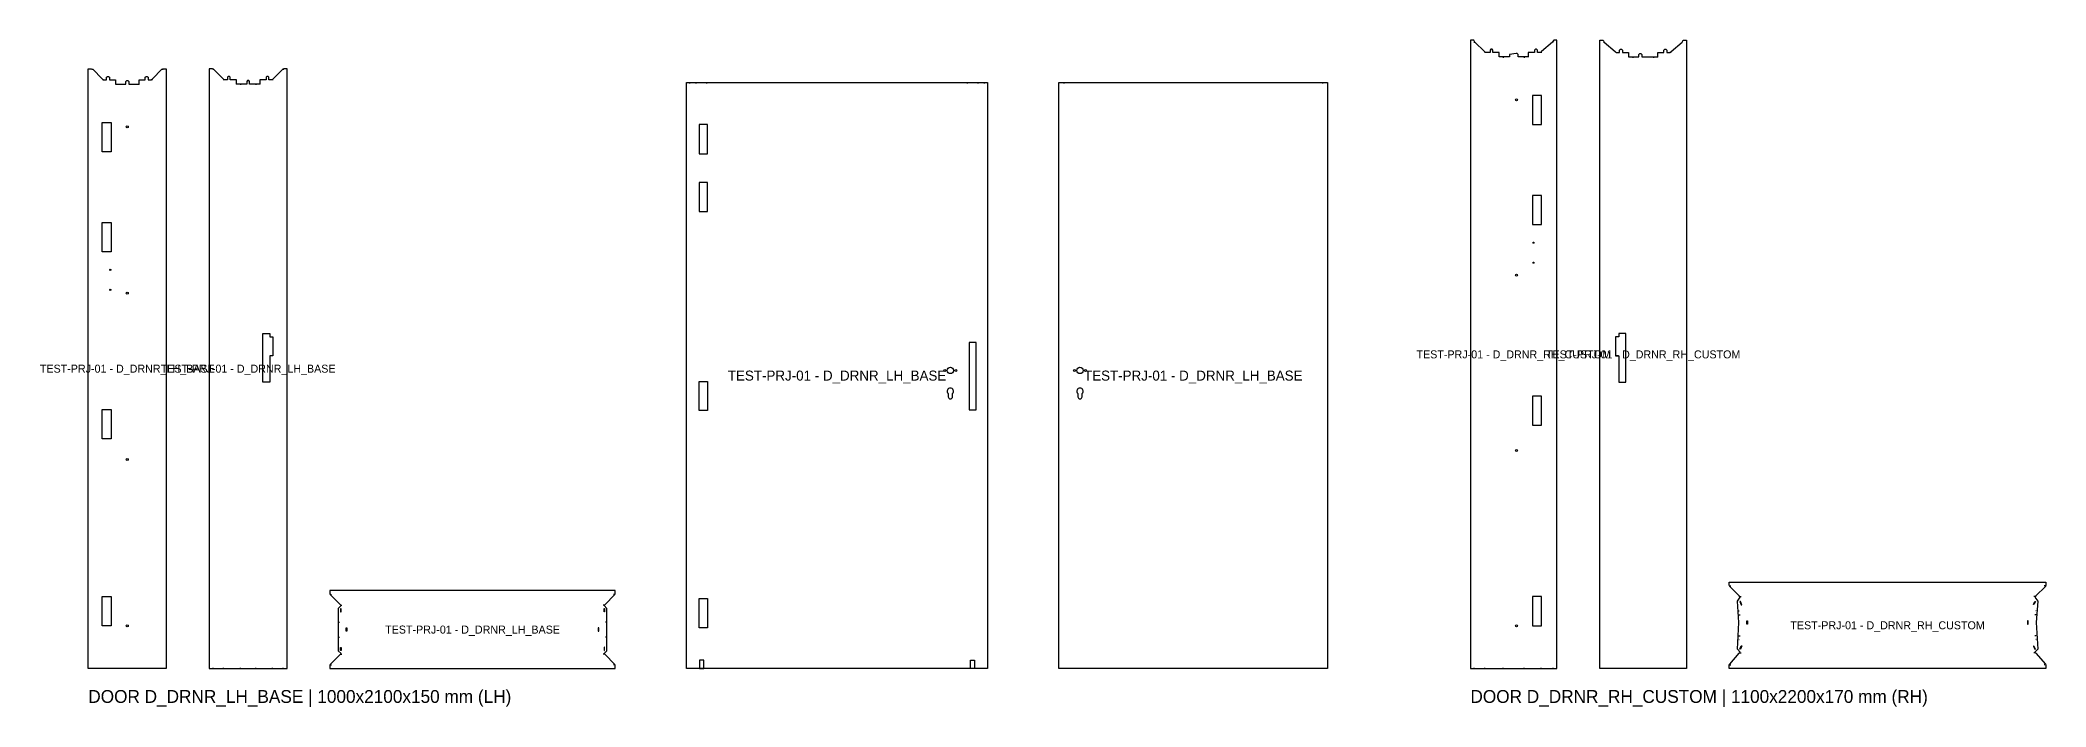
# Model space of a CAD drawing. Header units: metres. Extents: x -61 to 50244, y -134 to 2248.
# Drawn here: x 25093 to 32112, y -134 to 2198 of the extents above; entities that cross this region are included whole.
import ezdxf
from ezdxf.enums import TextEntityAlignment as Align

# ---------------------------------------------------------------- set-up
doc = ezdxf.new("R2010")
doc.units = ezdxf.units.M
for name, color, linetype in [('CUTOUTS', 3, 'Continuous'), ('HOLES', 4, 'Continuous'), ('NOTCHES', 6, 'Continuous'), ('OUTLINE', 7, 'Continuous'), ('PART_LABELS', 7, 'Continuous'), ('TEXT', 2, 'Continuous')]:
    doc.layers.add(name, color=color, linetype=linetype)

# ---------------------------------------------------------------- blocks, each defined once
blk = doc.blocks.new('B_D_DRNR_LH_BASE_HINGE_POST')
at = {"layer": 'CUTOUTS'}
for points in [[(48.9, 1910), (80.4, 1910), (80.4, 1808), (48.9, 1808)], [(48.9, 1560), (80.4, 1560), (80.4, 1458), (48.9, 1458)], [(48.9, 906), (80.4, 906), (80.4, 804), (48.9, 804)], [(48.9, 252), (80.4, 252), (80.4, 150), (48.9, 150)]]:
    blk.add_lwpolyline(points, close=True, dxfattribs=at)
at = {"layer": 'HOLES'}
for centre, radius in [((136.5, 1895), 3.5), ((77.1, 1394.8), 2), ((77.1, 1324.8), 2), ((136.5, 1313.3), 3.5), ((136.5, 731.7), 3.5), ((136.5, 150), 3.5)]:
    blk.add_circle(centre, radius, dxfattribs=at)
at = {"layer": 'NOTCHES'}
for p, q in [((13.6, 2097.6), (13.6, 2094.6)), ((50.7, 2061.6), (50.7, 2058.6)), ((96.3, 2044.8), (96.3, 2043.8)), ((109.9, 2044.8), (109.9, 2041.8)), ((163, 2044.8), (163, 2041.8)), ((176.6, 2044.8), (176.6, 2043.8)), ((222.3, 2061.6), (222.3, 2058.6)), ((259.4, 2097.6), (259.4, 2094.6)), ((13.6, 0), (13.6, 3)), ((50.7, 0), (50.7, 3)), ((96.3, 0), (96.3, 1)), ((109.9, 0), (109.9, 3)), ((163, 0), (163, 3)), ((176.6, 0), (176.6, 1)), ((222.3, 0), (222.3, 3)), ((259.4, 0), (259.4, 3))]:
    blk.add_line(p, q, dxfattribs=at)
at = {"layer": 'OUTLINE'}
blk.add_lwpolyline([(73.8, 2059.8), (95.4, 2059.8), (95.4, 2044.8), (131.5, 2044.8), (131.5, 2053.8), (134.5, 2056.8), (138.5, 2056.8), (141.5, 2053.8), (141.5, 2044.8), (177.6, 2044.8), (177.6, 2059.8), (199.2, 2059.8), (199.2, 2068.8), (202.2, 2071.8), (206.2, 2071.8), (209.2, 2068.8), (209.2, 2059.8), (220.4, 2059.8), (224.2, 2063.4), (257.5, 2096.7), (261.3, 2098.5), (272.9, 2098.5), (272.9, 0), (0, 0), (0, 2098.5), (11.6, 2098.5), (15.5, 2096.7), (48.8, 2063.4), (52.6, 2059.8), (63.8, 2059.8), (63.8, 2068.8), (66.8, 2071.8), (70.8, 2071.8), (73.8, 2068.8)], close=True, dxfattribs=at)
at = {"layer": 'PART_LABELS'}
blk.add_text('TEST-PRJ-01 - D_DRNR_LH_BASE', height=28, dxfattribs=at).set_placement((136.5, 1049.2), align=Align.MIDDLE_CENTER)
blk = doc.blocks.new('B_D_DRNR_LH_BASE_LOCK_POST')
at = {"layer": 'CUTOUTS'}
blk.add_lwpolyline([(211.9, 1094.2), (211.9, 1002.3), (187.4, 1002.3), (187.4, 1172.8), (211.9, 1172.8), (211.9, 1160.8), (222.9, 1160.8), (222.9, 1094.2)], close=True, dxfattribs=at)
at = {"layer": 'NOTCHES'}
for p, q in [((13.6, 2097.6), (13.6, 2094.6)), ((50.7, 2061.6), (50.7, 2058.6)), ((96.3, 2044.8), (96.3, 2043.8)), ((109.9, 2044.8), (109.9, 2041.8)), ((163, 2044.8), (163, 2041.8)), ((176.6, 2044.8), (176.6, 2043.8)), ((222.3, 2061.6), (222.3, 2058.6)), ((259.4, 2097.6), (259.4, 2094.6)), ((13.6, 0), (13.6, 3)), ((50.7, 0), (50.7, 3)), ((96.3, 0), (96.3, 1)), ((109.9, 0), (109.9, 3)), ((163, 0), (163, 3)), ((176.6, 0), (176.6, 1)), ((222.3, 0), (222.3, 3)), ((259.4, 0), (259.4, 3))]:
    blk.add_line(p, q, dxfattribs=at)
at = {"layer": 'OUTLINE'}
blk.add_lwpolyline([(199.2, 2059.8), (177.6, 2059.8), (177.6, 2044.8), (141.5, 2044.8), (141.5, 2053.8), (138.5, 2056.8), (134.5, 2056.8), (131.5, 2053.8), (131.5, 2044.8), (95.4, 2044.8), (95.4, 2059.8), (73.8, 2059.8), (73.8, 2068.8), (70.8, 2071.8), (66.8, 2071.8), (63.8, 2068.8), (63.8, 2059.8), (52.6, 2059.8), (48.8, 2063.4), (15.5, 2096.7), (11.6, 2098.5), (0, 2098.5), (0, 0), (272.9, 0), (272.9, 2098.5), (261.3, 2098.5), (257.5, 2096.7), (224.2, 2063.4), (220.4, 2059.8), (209.2, 2059.8), (209.2, 2068.8), (206.2, 2071.8), (202.2, 2071.8), (199.2, 2068.8)], close=True, dxfattribs=at)
at = {"layer": 'PART_LABELS'}
blk.add_text('TEST-PRJ-01 - D_DRNR_LH_BASE', height=28, dxfattribs=at).set_placement((136.5, 1049.2), align=Align.MIDDLE_CENTER)
blk = doc.blocks.new('B_D_DRNR_LH_BASE_HEADER')
at = {"layer": 'CUTOUTS'}
for points in [[(36.8, 209.3), (36.8, 199.1), (38.8, 199.1), (38.8, 209.3)], [(58.9, 142.5), (58.9, 130.5), (56.7, 130.5), (56.7, 142.5)], [(941.3, 130.5), (941.3, 142.5), (939.1, 142.5), (939.1, 130.5)], [(959.1, 198.2), (959.1, 210.2), (961.3, 210.2), (961.3, 198.2)], [(36.8, 63.4), (36.8, 73.6), (38.8, 73.6), (38.8, 63.4)], [(959.1, 74.8), (959.1, 62.8), (961.3, 62.8), (961.3, 74.8)]]:
    blk.add_lwpolyline(points, close=True, dxfattribs=at)
at = {"layer": 'NOTCHES'}
for p, q in [((0.9, 259.4), (5.9, 259.4)), ((36.9, 222.3), (41.9, 222.3)), ((961.1, 222.3), (956.1, 222.3)), ((997.1, 259.4), (992.1, 259.4)), ((28.7, 176.6), (29.7, 176.6)), ((28.7, 163), (33.7, 163)), ((969.3, 163), (964.3, 163)), ((969.3, 176.6), (968.3, 176.6)), ((28.7, 109.9), (33.7, 109.9)), ((28.7, 96.3), (29.7, 96.3)), ((969.3, 109.9), (964.3, 109.9)), ((969.3, 96.3), (968.3, 96.3)), ((0.9, 13.6), (5.9, 13.6)), ((36.9, 50.7), (41.9, 50.7)), ((961.1, 50.7), (956.1, 50.7)), ((997.1, 13.6), (992.1, 13.6))]:
    blk.add_line(p, q, dxfattribs=at)
at = {"layer": 'OUTLINE'}
blk.add_lwpolyline([(969.3, 136.5), (969.3, 210.4), (959.3, 220.4), (962.9, 224.2), (996.2, 257.5), (998, 261.3), (998, 272.9), (0, 272.9), (0, 261.3), (1.8, 257.5), (35.1, 224.2), (38.7, 220.4), (28.7, 210.4), (28.7, 136.5), (28.7, 62.6), (38.7, 52.6), (35.1, 48.8), (1.8, 15.5), (0, 11.6), (0, 0), (998, 0), (998, 11.6), (996.2, 15.5), (962.9, 48.8), (959.3, 52.6), (969.3, 62.6)], close=True, dxfattribs=at)
at = {"layer": 'PART_LABELS'}
blk.add_text('TEST-PRJ-01 - D_DRNR_LH_BASE', height=28, dxfattribs=at).set_placement((499, 136.5), align=Align.MIDDLE_CENTER)
blk = doc.blocks.new('B_D_DRNR_LH_BASE_LEAF1')
at = {"layer": 'CUTOUTS'}
for points in [[(73.1, 1903), (43.6, 1903), (43.6, 1801), (73.1, 1801)], [(73.1, 1701), (43.6, 1701), (43.6, 1599), (73.1, 1599)], [(1013.1, 1141.2), (988.6, 1141.2), (988.6, 905.8), (1013.1, 905.8)], [(43.6, 1004.8), (73.1, 1004.8), (73.1, 902.8), (43.6, 902.8)], [(43.6, 245), (73.1, 245), (73.1, 143), (43.6, 143)], [(45, 0), (60, 0), (60, 30), (45, 30)], [(1008.1, 0), (993.1, 0), (993.1, 30), (1008.1, 30)]]:
    blk.add_lwpolyline(points, close=True, dxfattribs=at)
blk.add_lwpolyline([(915.7, 962.4), (915.7, 950.9, 1), (930.7, 950.9), (930.7, 962.4, 2.539565)], format="xyb", close=True, dxfattribs=at)
at = {"layer": 'HOLES'}
for centre, radius in [((923.2, 1043), 11), ((904.2, 1043), 3.5), ((942.2, 1043), 3.5)]:
    blk.add_circle(centre, radius, dxfattribs=at)
at = {"layer": 'NOTCHES'}
for p, q in [((11.7, 2047), (11.7, 2050)), ((33.7, 2047), (33.7, 2050)), ((71.3, 2047), (71.3, 2050)), ((981.9, 2050), (981.9, 2047)), ((1019.4, 2050), (1019.4, 2047)), ((1041.4, 2050), (1041.4, 2047)), ((11.7, 3), (11.7, 0)), ((33.7, 3), (33.7, 0)), ((71.3, 3), (71.3, 0)), ((981.9, 3), (981.9, 0)), ((993.1, 0), (993.1, 0)), ((1008.1, 0), (1008.1, 0)), ((1019.4, 3), (1019.4, 0)), ((1041.4, 3), (1041.4, 0))]:
    blk.add_line(p, q, dxfattribs=at)
at = {"layer": 'OUTLINE'}
blk.add_lwpolyline([(0, 2050), (1053.1, 2050), (1053.1, 0), (0, 0)], close=True, dxfattribs=at)
at = {"layer": 'PART_LABELS'}
blk.add_text('TEST-PRJ-01 - D_DRNR_LH_BASE', height=35, dxfattribs=at).set_placement((526.6, 1025), align=Align.MIDDLE_CENTER)
blk = doc.blocks.new('B_D_DRNR_LH_BASE_LEAF2')
at = {"layer": 'CUTOUTS'}
blk.add_lwpolyline([(66.1, 962.4), (66.1, 950.9, 1), (81.1, 950.9), (81.1, 962.4, 2.539565)], format="xyb", close=True, dxfattribs=at)
at = {"layer": 'HOLES'}
for centre, radius in [((73.6, 1043), 11), ((54.6, 1043), 3.5), ((92.6, 1043), 3.5)]:
    blk.add_circle(centre, radius, dxfattribs=at)
at = {"layer": 'NOTCHES'}
for p, q in [((16.7, 2050), (16.7, 2047)), ((923.3, 2047), (923.3, 2050)), ((16.7, 3), (16.7, 0)), ((923.3, 0), (923.3, 3))]:
    blk.add_line(p, q, dxfattribs=at)
at = {"layer": 'OUTLINE'}
blk.add_lwpolyline([(0, 2050), (940, 2050), (940, 0), (0, 0)], close=True, dxfattribs=at)
at = {"layer": 'PART_LABELS'}
blk.add_text('TEST-PRJ-01 - D_DRNR_LH_BASE', height=35, dxfattribs=at).set_placement((470, 1025), align=Align.MIDDLE_CENTER)
blk = doc.blocks.new('B_D_DRNR_RH_CUSTOM_HINGE_POST')
at = {"layer": 'CUTOUTS'}
for points in [[(249.1, 2005), (217.6, 2005), (217.6, 1903), (249.1, 1903)], [(249.1, 1655), (217.6, 1655), (217.6, 1553), (249.1, 1553)], [(249.1, 953.5), (217.6, 953.5), (217.6, 851.5), (249.1, 851.5)], [(249.1, 252), (217.6, 252), (217.6, 150), (249.1, 150)]]:
    blk.add_lwpolyline(points, close=True, dxfattribs=at)
at = {"layer": 'HOLES'}
for centre, radius in [((161.5, 1990), 3.5), ((220.8, 1489.8), 2), ((220.8, 1419.8), 2), ((161.5, 1376.6), 3.5), ((161.5, 763.4), 3.5), ((161.5, 150), 3.5)]:
    blk.add_circle(centre, radius, dxfattribs=at)
at = {"layer": 'NOTCHES'}
for p, q in [((13.6, 2192.6), (13.6, 2189.6)), ((289.4, 2197.6), (289.4, 2194.6)), ((50.7, 2156.6), (50.7, 2153.6)), ((101.3, 2139.8), (101.3, 2138.8)), ((114.9, 2139.8), (114.9, 2136.8)), ((188, 2139.8), (188, 2136.8)), ((201.6, 2139.8), (201.6, 2138.8)), ((247.3, 2156.6), (247.3, 2153.6)), ((13.6, 0), (13.6, 3)), ((50.7, 0), (50.7, 3)), ((101.3, 0), (101.3, 1)), ((114.9, 0), (114.9, 3)), ((188, 0), (188, 3)), ((201.6, 0), (201.6, 1)), ((247.3, 0), (247.3, 3)), ((289.4, 0), (289.4, 3))]:
    blk.add_line(p, q, dxfattribs=at)
at = {"layer": 'OUTLINE'}
blk.add_lwpolyline([(224.2, 2154.8), (202.6, 2154.8), (202.6, 2139.8), (166.5, 2139.8), (166.5, 2148.8), (163.5, 2151.8), (159.5, 2151.8), (136.5, 2148.8), (136.5, 2139.8), (100.4, 2139.8), (100.4, 2154.8), (78.8, 2154.8), (78.8, 2163.8), (75.8, 2166.8), (71.8, 2166.8), (68.8, 2163.8), (68.8, 2154.8), (52.6, 2154.8), (48.8, 2158.4), (15.5, 2191.7), (11.6, 2198.5), (0, 2198.5), (0, 0), (302.9, 0), (302.9, 2198.5), (291.3, 2198.5), (287.5, 2191.7), (249.2, 2158.4), (245.4, 2154.8), (234.2, 2154.8), (234.2, 2163.8), (231.2, 2166.8), (227.2, 2166.8), (224.2, 2163.8)], close=True, dxfattribs=at)
at = {"layer": 'PART_LABELS'}
blk.add_text('TEST-PRJ-01 - D_DRNR_RH_CUSTOM', height=28, dxfattribs=at).set_placement((151.5, 1099.2), align=Align.MIDDLE_CENTER)
blk = doc.blocks.new('B_D_DRNR_RH_CUSTOM_LOCK_POST')
at = {"layer": 'CUTOUTS'}
blk.add_lwpolyline([(66.1, 1094.2), (66.1, 1002.3), (90.6, 1002.3), (90.6, 1172.8), (66.1, 1172.8), (66.1, 1160.8), (55.1, 1160.8), (55.1, 1094.2)], close=True, dxfattribs=at)
at = {"layer": 'NOTCHES'}
for p, q in [((13.6, 2192.6), (13.6, 2189.6)), ((289.4, 2197.6), (289.4, 2194.6)), ((55.7, 2156.6), (55.7, 2153.6)), ((101.3, 2139.8), (101.3, 2138.8)), ((114.9, 2139.8), (114.9, 2136.8)), ((188, 2139.8), (188, 2136.8)), ((201.6, 2139.8), (201.6, 2138.8)), ((247.3, 2156.6), (247.3, 2153.6)), ((13.6, 0), (13.6, 3)), ((55.7, 0), (55.7, 3)), ((101.3, 0), (101.3, 1)), ((114.9, 0), (114.9, 3)), ((188, 0), (188, 3)), ((201.6, 0), (201.6, 1)), ((247.3, 0), (247.3, 3)), ((289.4, 0), (289.4, 3))]:
    blk.add_line(p, q, dxfattribs=at)
at = {"layer": 'OUTLINE'}
blk.add_lwpolyline([(78.8, 2154.8), (100.4, 2154.8), (100.4, 2139.8), (136.5, 2139.8), (136.5, 2148.8), (139.5, 2151.8), (143.5, 2151.8), (146.5, 2148.8), (146.5, 2139.8), (202.6, 2139.8), (202.6, 2154.8), (224.2, 2154.8), (224.2, 2163.8), (227.2, 2166.8), (231.2, 2166.8), (234.2, 2163.8), (234.2, 2154.8), (245.4, 2154.8), (249.2, 2158.4), (287.5, 2191.7), (291.3, 2198.5), (302.9, 2198.5), (302.9, 0), (0, 0), (0, 2198.5), (11.6, 2198.5), (15.5, 2191.7), (53.8, 2158.4), (57.6, 2154.8), (68.8, 2154.8), (68.8, 2163.8), (71.8, 2166.8), (75.8, 2166.8), (78.8, 2163.8)], close=True, dxfattribs=at)
at = {"layer": 'PART_LABELS'}
blk.add_text('TEST-PRJ-01 - D_DRNR_RH_CUSTOM', height=28, dxfattribs=at).set_placement((151.5, 1099.2), align=Align.MIDDLE_CENTER)
blk = doc.blocks.new('B_D_DRNR_RH_CUSTOM_HEADER')
at = {"layer": 'CUTOUTS'}
for points in [[(43.9, 223.2), (38.9, 235.2), (36.7, 235.2), (41.7, 223.2)], [(1071.2, 234.3), (1066.2, 224.1), (1064.2, 224.1), (1069.2, 234.3)], [(61.7, 155.5), (61.7, 167.5), (63.9, 167.5), (63.9, 155.5)], [(1044.1, 167.5), (1044.1, 155.5), (1046.3, 155.5), (1046.3, 167.5)], [(43.9, 79.8), (38.9, 67.8), (36.7, 67.8), (41.7, 79.8)], [(1071.2, 68.4), (1066.2, 78.6), (1064.2, 78.6), (1069.2, 68.4)]]:
    blk.add_lwpolyline(points, close=True, dxfattribs=at)
at = {"layer": 'NOTCHES'}
for p, q in [((0.9, 289.4), (5.9, 289.4)), ((1107.1, 289.4), (1102.1, 289.4)), ((36.9, 252.3), (41.9, 252.3)), ((1071.1, 252.3), (1066.1, 252.3)), ((33.7, 201.6), (34.7, 201.6)), ((33.7, 188), (38.7, 188)), ((1074.3, 188), (1069.3, 188)), ((1074.3, 201.6), (1073.3, 201.6)), ((33.7, 114.9), (38.7, 114.9)), ((33.7, 101.3), (34.7, 101.3)), ((1074.3, 114.9), (1069.3, 114.9)), ((1074.3, 101.3), (1073.3, 101.3)), ((0.9, 13.6), (5.9, 13.6)), ((36.9, 55.7), (41.9, 55.7)), ((1071.1, 55.7), (1066.1, 55.7)), ((1107.1, 13.6), (1102.1, 13.6))]:
    blk.add_line(p, q, dxfattribs=at)
at = {"layer": 'OUTLINE'}
blk.add_lwpolyline([(33.7, 161.5), (28.7, 235.4), (38.7, 250.4), (35.1, 254.2), (1.8, 287.5), (0, 291.3), (0, 302.9), (1108, 302.9), (1108, 291.3), (1106.2, 287.5), (1072.9, 254.2), (1069.3, 250.4), (1079.3, 235.4), (1074.3, 161.5), (1079.3, 67.6), (1069.3, 57.6), (1072.9, 53.8), (1106.2, 15.5), (1108, 11.6), (1108, 0), (0, 0), (0, 11.6), (1.8, 15.5), (35.1, 53.8), (38.7, 57.6), (28.7, 67.6)], close=True, dxfattribs=at)
at = {"layer": 'PART_LABELS'}
blk.add_text('TEST-PRJ-01 - D_DRNR_RH_CUSTOM', height=28, dxfattribs=at).set_placement((554, 151.5), align=Align.MIDDLE_CENTER)

msp = doc.modelspace()

# ---------------------------------------------------------------- block references
for name, p in [('B_D_DRNR_RH_CUSTOM_HINGE_POST', (30098.1, 0)), ('B_D_DRNR_RH_CUSTOM_LOCK_POST', (30551, 0)), ('B_D_DRNR_LH_BASE_HINGE_POST', (25261.1, 0)), ('B_D_DRNR_LH_BASE_LOCK_POST', (25684, 0)), ('B_D_DRNR_LH_BASE_LEAF1', (27354.9, 0)), ('B_D_DRNR_LH_BASE_LEAF2', (28658.1, 0)), ('B_D_DRNR_RH_CUSTOM_HEADER', (31003.9, 0)), ('B_D_DRNR_LH_BASE_HEADER', (26106.9, 0))]:
    msp.add_blockref(name, p)

# ---------------------------------------------------------------- texts
at = {"layer": 'TEXT'}
for s, p in [('DOOR D_DRNR_LH_BASE | 1000x2100x150 mm (LH)', (25261.1, -120)), ('DOOR D_DRNR_RH_CUSTOM | 1100x2200x170 mm (RH)', (30098.1, -120))]:
    msp.add_text(s, height=45, dxfattribs=at).set_placement(p)

doc.saveas('drawing.dxf')
